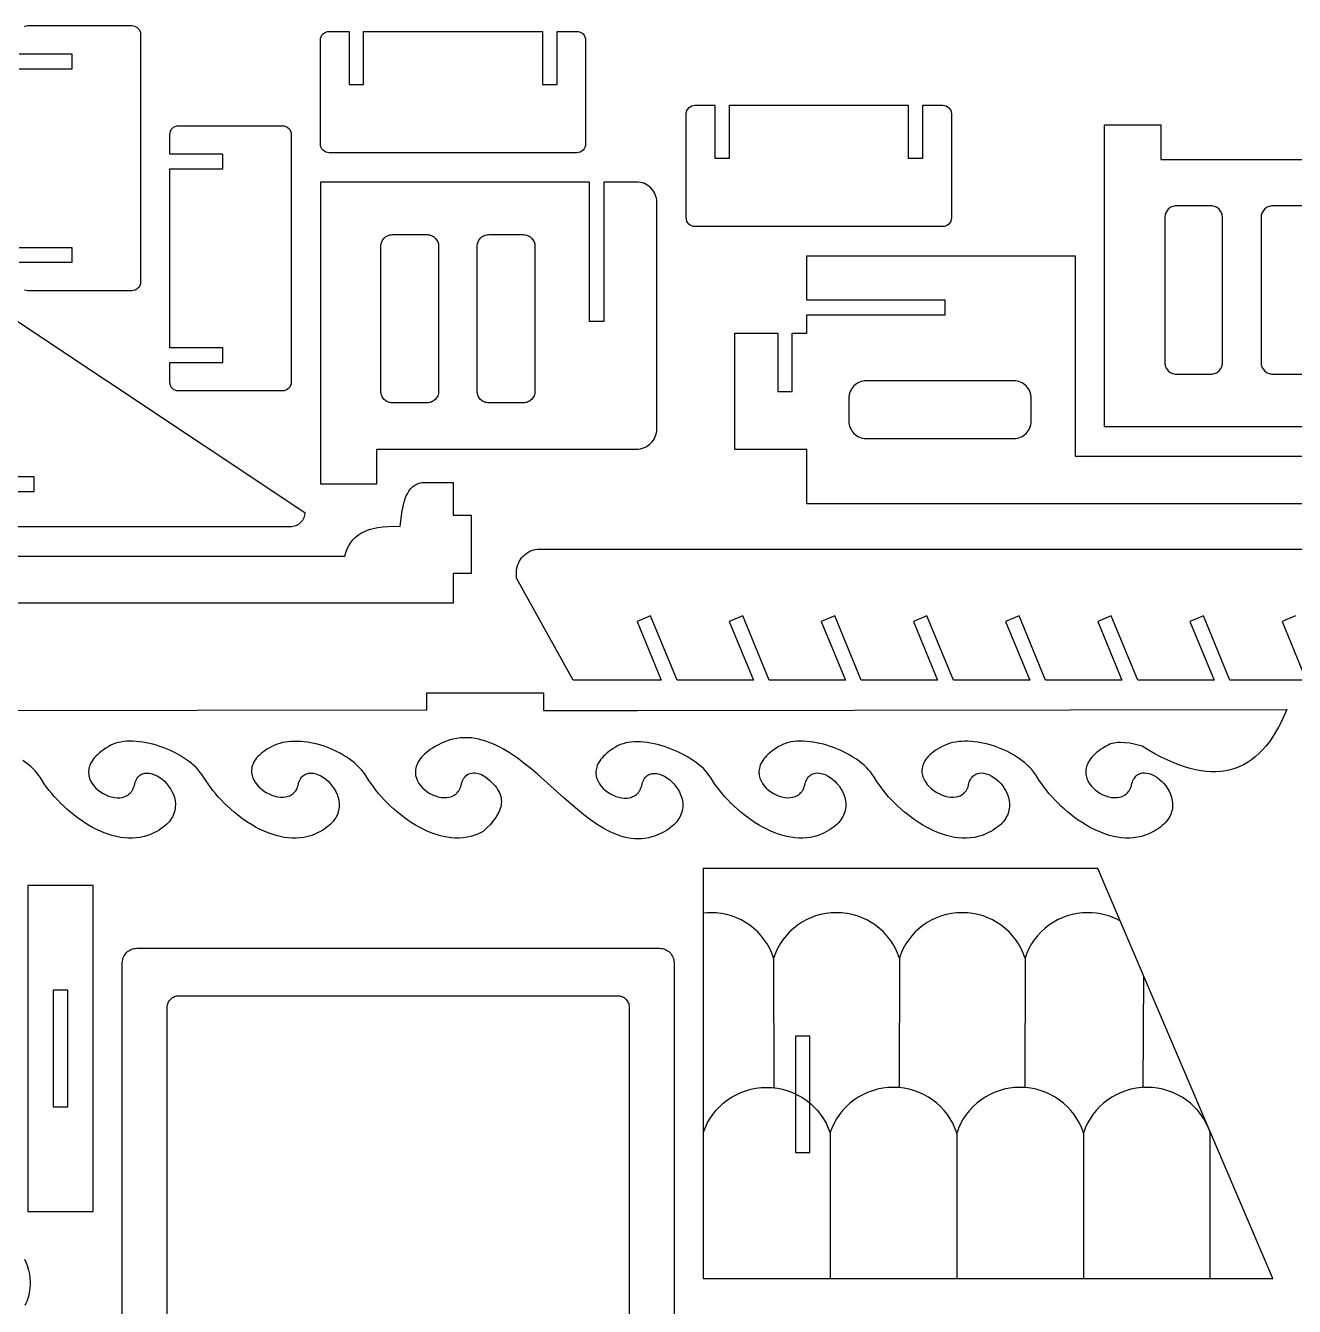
# Model space of a CAD drawing. Extents: x -399 to 499, y -399 to 499.
# Drawn here: x 201.9 to 376.2, y 323 to 498.9 of the extents above; entities that cross this region are included whole.
import ezdxf

# ---------------------------------------------------------------- set-up
doc = ezdxf.new("R2010")
doc.units = 0
doc.layers.add('DEFAULT_LAYER', color=1, linetype='CONTINUOUS')

msp = doc.modelspace()

# ---------------------------------------------------------------- linework, layer by layer
at = {"layer": 'DEFAULT_LAYER'}
for points in [[(201.79, 498.82), (202.01, 498.89), (202.25, 498.92), (216.52, 498.92), (216.76, 498.89), (216.99, 498.82), (217.19, 498.71), (217.37, 498.57), (217.51, 498.39), (217.63, 498.18), (217.7, 497.96), (217.72, 497.72), (217.72, 497.72), (217.72, 463.69), (217.7, 463.45), (217.63, 463.23), (217.51, 463.02), (217.37, 462.85), (217.19, 462.7), (216.99, 462.59), (216.76, 462.52), (216.52, 462.49), (202.25, 462.49), (202.01, 462.52), (201.79, 462.59)], [(201.05, 493), (208.34, 493), (208.34, 495), (201.05, 495)], [(393.53, 443.82), (350.12, 443.82), (350.12, 471.69), (350.12, 480.51), (350.12, 485.27), (357.88, 485.27), (357.88, 480.51), (388.07, 480.51)], [(377.98, 474.16), (373.24, 474.16), (373.08, 474.15), (372.92, 474.13), (372.76, 474.09), (372.62, 474.03), (372.48, 473.97), (372.35, 473.89), (372.11, 473.69), (371.91, 473.45), (371.83, 473.32), (371.76, 473.18), (371.71, 473.03), (371.67, 472.88), (371.65, 472.72), (371.64, 472.56), (371.64, 452.65), (371.65, 452.49), (371.67, 452.33), (371.71, 452.18), (371.76, 452.03), (371.83, 451.89), (371.91, 451.76), (372.11, 451.52), (372.35, 451.33), (372.48, 451.25), (372.62, 451.18), (372.76, 451.13), (372.92, 451.09), (373.08, 451.06), (373.24, 451.05), (373.24, 451.05), (377.98, 451.05)], [(185.75, 468.32), (240.3, 432.07), (240.29, 431.87), (240.26, 431.67), (240.21, 431.48), (240.14, 431.3), (240.05, 431.12), (239.95, 430.96), (239.84, 430.8), (239.71, 430.66), (239.57, 430.53), (239.41, 430.42), (239.25, 430.32), (239.07, 430.23), (238.89, 430.16), (238.7, 430.11), (238.5, 430.08), (238.3, 430.07), (183.85, 430.07)], [(201.05, 466.42), (208.34, 466.42), (208.34, 468.42), (201.05, 468.42)], [(431.67, 433.26), (346.11, 433.26), (335.35, 433.26), (309.25, 433.26), (309.25, 440.69), (309.25, 440.69), (299.34, 440.69), (299.34, 456.69), (305.24, 456.69), (305.24, 448.69), (307.24, 448.69), (307.24, 456.69), (309.25, 456.69), (309.25, 459.2), (328.24, 459.2), (328.24, 461.2), (309.25, 461.2), (309.25, 467.3), (346.11, 467.3), (346.11, 439.79), (431.87, 439.79)], [(183.85, 434.95), (203.13, 434.95), (203.13, 436.95), (183.85, 436.95)], [(160.26, 426.05), (245.79, 426.05), (245.92, 426.56), (246.1, 427.04), (246.32, 427.49), (246.59, 427.91), (246.89, 428.3), (247.24, 428.65), (247.64, 428.96), (248.08, 429.24), (248.57, 429.49), (249.11, 429.7), (249.69, 429.87), (250.33, 430), (251.01, 430.1), (251.75, 430.15), (252.53, 430.17), (253.37, 430.15), (253.51, 431.27), (253.68, 432.34), (253.78, 432.85), (253.89, 433.34), (254.03, 433.8), (254.18, 434.23), (254.37, 434.62), (254.57, 434.98), (254.81, 435.3), (255.09, 435.58), (255.24, 435.7), (255.4, 435.81), (255.57, 435.91), (255.75, 435.99), (255.94, 436.06), (256.15, 436.12), (256.36, 436.16), (256.59, 436.19), (260.65, 436.19), (260.65, 431.68), (263.12, 431.68), (263.12, 431.68), (263.12, 423.68), (260.65, 423.68), (260.65, 419.61), (258.62, 419.61), (256.59, 419.61), (160.26, 419.61)], [(376.36, 417.86), (374.51, 417.1), (377.84, 409.03), (367.34, 409.03), (363.71, 417.86), (361.86, 417.1), (365.18, 409.03), (354.69, 409.03), (351.05, 417.86), (349.2, 417.1), (352.52, 409.03), (342.03, 409.03), (338.39, 417.86), (336.54, 417.1), (339.87, 409.03), (329.38, 409.03), (325.74, 417.86), (323.89, 417.1), (327.21, 409.03), (316.72, 409.03), (313.08, 417.86), (311.23, 417.1), (314.56, 409.03), (304.06, 409.03), (300.43, 417.86), (298.58, 417.1), (301.9, 409.03), (291.41, 409.03), (287.77, 417.86), (285.92, 417.1), (289.25, 409.03), (277.13, 409.03), (269.37, 423.04), (269.37, 423.82), (269.38, 424.14), (269.43, 424.46), (269.51, 424.77), (269.62, 425.06), (269.75, 425.34), (269.91, 425.6), (270.1, 425.85), (270.31, 426.08), (270.53, 426.28), (270.78, 426.47), (271.04, 426.63), (271.32, 426.77), (271.62, 426.87), (271.92, 426.95), (272.24, 427), (272.57, 427.02), (422.65, 427.02)], [(193.86, 404.85), (257.06, 404.95), (257.06, 407.28), (273.06, 407.28), (273.06, 404.84), (285.95, 404.84), (285.95, 404.85), (375.16, 405), (374.8, 404.15), (374.43, 403.34), (374.04, 402.58), (373.63, 401.86), (373.21, 401.19), (372.77, 400.56), (372.31, 399.98), (371.83, 399.44), (371.34, 398.94), (370.83, 398.49), (370.3, 398.08), (369.76, 397.72), (369.2, 397.41), (368.62, 397.14), (368.02, 396.91), (367.41, 396.73), (366.78, 396.59), (366.14, 396.5), (365.47, 396.45), (364.79, 396.45), (364.1, 396.49), (363.38, 396.58), (362.65, 396.72), (361.9, 396.89), (361.13, 397.12), (360.35, 397.39), (359.55, 397.7), (358.73, 398.06), (357.89, 398.46), (357.04, 398.91), (356.17, 399.41), (355.28, 399.95), (354.77, 400.09), (354.2, 400.23), (353.59, 400.35), (352.96, 400.43), (352.33, 400.46), (352.02, 400.45), (351.72, 400.43), (351.43, 400.38), (351.15, 400.32), (350.88, 400.23), (350.63, 400.11), (350.26, 399.91), (349.92, 399.7), (349.6, 399.49), (349.31, 399.28), (349.05, 399.07), (348.81, 398.86), (348.59, 398.65), (348.4, 398.43), (348.22, 398.22), (348.07, 398.01), (347.94, 397.8), (347.83, 397.58), (347.74, 397.37), (347.67, 397.16), (347.61, 396.95), (347.58, 396.75), (347.56, 396.54), (347.56, 396.34), (347.57, 396.14), (347.6, 395.95), (347.69, 395.57), (347.84, 395.2), (348.04, 394.86), (348.28, 394.53), (348.55, 394.22), (348.86, 393.95), (349.2, 393.69), (349.55, 393.47), (349.92, 393.28), (350.31, 393.13), (350.7, 393.01), (351.08, 392.93), (351.47, 392.9), (351.85, 392.9), (352.21, 392.96), (352.55, 393.06), (352.87, 393.21), (353.01, 393.31), (353.15, 393.42), (353.28, 393.54), (353.4, 393.68), (353.51, 393.84), (353.61, 394), (353.7, 394.19), (353.78, 394.38), (353.84, 394.6), (353.89, 394.83), (353.96, 395.04), (354.04, 395.24), (354.13, 395.42), (354.23, 395.58), (354.33, 395.72), (354.45, 395.85), (354.57, 395.96), (354.7, 396.05), (354.84, 396.13), (354.98, 396.19), (355.13, 396.24), (355.29, 396.28), (355.61, 396.3), (355.94, 396.27), (356.28, 396.19), (356.63, 396.07), (356.98, 395.9), (357.32, 395.69), (357.65, 395.44), (357.97, 395.16), (358.27, 394.85), (358.55, 394.51), (358.8, 394.14), (359.02, 393.76), (359.2, 393.35), (359.34, 392.94), (359.44, 392.51), (359.48, 392.07), (359.48, 391.63), (359.45, 391.4), (359.41, 391.18), (359.35, 390.96), (359.28, 390.74), (359.19, 390.52), (359.08, 390.3), (358.96, 390.08), (358.82, 389.87), (358.65, 389.66), (358.47, 389.45), (358.27, 389.24), (358.04, 389.04), (357.8, 388.84), (357.53, 388.65), (357.24, 388.47), (356.93, 388.29), (356.59, 388.11), (356.23, 387.94), (355.71, 387.73), (355.19, 387.57), (354.65, 387.45), (354.12, 387.38), (353.57, 387.34), (353.02, 387.34), (352.47, 387.38), (351.92, 387.46), (351.37, 387.56), (350.82, 387.71), (350.26, 387.88), (349.72, 388.08), (349.17, 388.31), (348.63, 388.56), (348.09, 388.84), (347.57, 389.14), (347.04, 389.46), (346.53, 389.8), (346.03, 390.16), (345.54, 390.53), (345.06, 390.92), (344.6, 391.33), (344.14, 391.74), (343.71, 392.16), (343.29, 392.59), (342.88, 393.03), (342.5, 393.47), (342.14, 393.92), (341.79, 394.37), (341.47, 394.81), (341.17, 395.26), (340.89, 395.7), (340.66, 396.06), (340.41, 396.4), (340.13, 396.74), (339.83, 397.06), (339.51, 397.37), (339.17, 397.67), (338.81, 397.96), (338.44, 398.24), (338.05, 398.5), (337.65, 398.75), (337.23, 398.98), (336.81, 399.21), (336.37, 399.41), (335.93, 399.6), (335.48, 399.78), (335.02, 399.94), (334.56, 400.09), (334.1, 400.22), (333.64, 400.33), (333.18, 400.43), (332.72, 400.5), (332.27, 400.56), (331.82, 400.6), (331.37, 400.63), (330.94, 400.63), (330.51, 400.62), (330.1, 400.58), (329.69, 400.52), (329.3, 400.45), (328.93, 400.35), (328.57, 400.23), (328.23, 400.09), (327.85, 399.91), (327.5, 399.72), (327.17, 399.53), (326.88, 399.34), (326.6, 399.15), (326.35, 398.95), (326.13, 398.75), (325.93, 398.55), (325.75, 398.35), (325.59, 398.15), (325.46, 397.94), (325.34, 397.74), (325.25, 397.54), (325.17, 397.34), (325.12, 397.13), (325.08, 396.93), (325.06, 396.73), (325.05, 396.53), (325.06, 396.34), (325.09, 396.14), (325.19, 395.76), (325.34, 395.39), (325.54, 395.04), (325.78, 394.71), (326.06, 394.4), (326.37, 394.11), (326.71, 393.84), (327.08, 393.61), (327.45, 393.41), (327.84, 393.24), (328.24, 393.1), (328.64, 393.01), (329.03, 392.96), (329.41, 392.95), (329.78, 392.99), (330.13, 393.08), (330.29, 393.15), (330.45, 393.22), (330.6, 393.31), (330.74, 393.42), (330.87, 393.54), (331, 393.67), (331.11, 393.82), (331.21, 393.99), (331.3, 394.17), (331.38, 394.36), (331.44, 394.58), (331.49, 394.81), (331.56, 395.02), (331.64, 395.22), (331.73, 395.4), (331.83, 395.56), (331.93, 395.7), (332.05, 395.83), (332.17, 395.94), (332.3, 396.03), (332.44, 396.11), (332.58, 396.17), (332.73, 396.22), (332.89, 396.25), (333.21, 396.28), (333.54, 396.25), (333.88, 396.17), (334.23, 396.05), (334.58, 395.88), (334.92, 395.67), (335.25, 395.42), (335.57, 395.14), (335.87, 394.83), (336.15, 394.49), (336.4, 394.12), (336.62, 393.74), (336.8, 393.33), (336.94, 392.91), (337.04, 392.49), (337.08, 392.05), (337.08, 391.6), (337.05, 391.38), (337.01, 391.16), (336.95, 390.94), (336.88, 390.72), (336.79, 390.5), (336.68, 390.28), (336.56, 390.06), (336.42, 389.85), (336.25, 389.63), (336.07, 389.43), (335.87, 389.22), (335.64, 389.02), (335.4, 388.82), (335.13, 388.63), (334.84, 388.44), (334.53, 388.26), (334.19, 388.09), (333.83, 387.92), (333.31, 387.71), (332.79, 387.55), (332.25, 387.43), (331.72, 387.35), (331.17, 387.32), (330.63, 387.32), (330.07, 387.36), (329.52, 387.43), (328.97, 387.54), (328.42, 387.68), (327.86, 387.86), (327.32, 388.06), (326.77, 388.28), (326.23, 388.54), (325.69, 388.82), (325.17, 389.12), (324.65, 389.44), (324.13, 389.78), (323.63, 390.14), (323.14, 390.51), (322.66, 390.9), (322.2, 391.31), (321.74, 391.72), (321.31, 392.14), (320.89, 392.57), (320.48, 393.01), (320.1, 393.45), (319.74, 393.9), (319.39, 394.35), (319.07, 394.79), (318.77, 395.24), (318.49, 395.68), (318.27, 396.03), (318.01, 396.37), (317.73, 396.7), (317.42, 397.02), (317.1, 397.34), (316.75, 397.64), (316.38, 397.93), (315.99, 398.2), (315.58, 398.47), (315.17, 398.72), (314.74, 398.96), (314.29, 399.18), (313.84, 399.39), (313.38, 399.59), (312.92, 399.77), (312.45, 399.93), (311.98, 400.08), (311.51, 400.22), (311.03, 400.33), (310.56, 400.43), (310.1, 400.51), (309.64, 400.57), (309.19, 400.62), (308.75, 400.64), (308.31, 400.65), (307.89, 400.63), (307.49, 400.6), (307.1, 400.54), (306.73, 400.46), (306.38, 400.36), (306.05, 400.24), (305.74, 400.09), (305.37, 399.89), (305.03, 399.68), (304.72, 399.47), (304.43, 399.26), (304.16, 399.05), (303.92, 398.84), (303.7, 398.63), (303.51, 398.42), (303.33, 398.2), (303.18, 397.99), (303.05, 397.78), (302.94, 397.56), (302.85, 397.35), (302.78, 397.14), (302.73, 396.94), (302.69, 396.73), (302.67, 396.53), (302.67, 396.32), (302.68, 396.13), (302.71, 395.93), (302.8, 395.55), (302.95, 395.18), (303.15, 394.84), (303.39, 394.51), (303.67, 394.21), (303.97, 393.93), (304.31, 393.68), (304.66, 393.45), (305.03, 393.27), (305.42, 393.11), (305.81, 392.99), (306.2, 392.92), (306.58, 392.88), (306.96, 392.89), (307.32, 392.94), (307.66, 393.04), (307.98, 393.2), (308.12, 393.29), (308.26, 393.4), (308.39, 393.53), (308.51, 393.66), (308.62, 393.82), (308.72, 393.98), (308.81, 394.17), (308.89, 394.37), (308.95, 394.58), (309, 394.81), (309.07, 395.02), (309.15, 395.22), (309.24, 395.4), (309.34, 395.56), (309.44, 395.7), (309.56, 395.83), (309.68, 395.94), (309.81, 396.04), (309.95, 396.11), (310.09, 396.18), (310.24, 396.22), (310.4, 396.26), (310.72, 396.28), (311.05, 396.25), (311.39, 396.17), (311.74, 396.05), (312.09, 395.88), (312.43, 395.67), (312.76, 395.42), (313.08, 395.14), (313.38, 394.83), (313.66, 394.49), (313.91, 394.12), (314.13, 393.74), (314.31, 393.34), (314.45, 392.92), (314.55, 392.49), (314.59, 392.05), (314.59, 391.61), (314.56, 391.38), (314.52, 391.16), (314.46, 390.94), (314.39, 390.72), (314.3, 390.5), (314.19, 390.28), (314.07, 390.06), (313.93, 389.85), (313.76, 389.64), (313.58, 389.43), (313.38, 389.22), (313.15, 389.02), (312.91, 388.83), (312.64, 388.63), (312.35, 388.45), (312.04, 388.27), (311.7, 388.09), (311.34, 387.92), (310.82, 387.71), (310.3, 387.55), (309.76, 387.43), (309.23, 387.36), (308.68, 387.32), (308.13, 387.32), (307.58, 387.36), (307.03, 387.44), (306.48, 387.55), (305.93, 387.69), (305.37, 387.86), (304.83, 388.06), (304.28, 388.29), (303.74, 388.54), (303.2, 388.82), (302.68, 389.12), (302.15, 389.44), (301.64, 389.78), (301.14, 390.14), (300.65, 390.52), (300.17, 390.91), (299.71, 391.31), (299.25, 391.72), (298.82, 392.14), (298.4, 392.58), (297.99, 393.01), (297.61, 393.46), (297.25, 393.9), (296.9, 394.35), (296.58, 394.8), (296.28, 395.24), (296, 395.68), (295.8, 395.99), (295.57, 396.29), (295.31, 396.59), (295.03, 396.88), (294.72, 397.17), (294.38, 397.45), (294.03, 397.72), (293.65, 397.99), (293.26, 398.24), (292.85, 398.49), (292.43, 398.73), (291.99, 398.95), (291.54, 399.17), (291.08, 399.37), (290.15, 399.73), (289.68, 399.89), (289.2, 400.04), (288.73, 400.17), (288.25, 400.28), (287.78, 400.37), (287.32, 400.45), (286.86, 400.51), (286.41, 400.54), (285.97, 400.56), (285.55, 400.55), (285.13, 400.53), (284.74, 400.48), (284.36, 400.4), (284, 400.3), (283.66, 400.18), (283.34, 400.03), (282.97, 399.83), (282.63, 399.62), (282.32, 399.42), (282.03, 399.21), (281.76, 399), (281.52, 398.78), (281.3, 398.57), (281.11, 398.36), (280.94, 398.15), (280.79, 397.93), (280.66, 397.72), (280.54, 397.51), (280.45, 397.3), (280.38, 397.09), (280.33, 396.88), (280.29, 396.67), (280.27, 396.47), (280.27, 396.27), (280.28, 396.07), (280.31, 395.87), (280.41, 395.49), (280.56, 395.13), (280.75, 394.78), (280.99, 394.45), (281.27, 394.15), (281.58, 393.87), (281.91, 393.62), (282.26, 393.4), (282.64, 393.21), (283.02, 393.05), (283.41, 392.94), (283.8, 392.86), (284.18, 392.82), (284.56, 392.83), (284.92, 392.88), (285.26, 392.98), (285.58, 393.14), (285.72, 393.23), (285.86, 393.34), (285.99, 393.47), (286.12, 393.61), (286.23, 393.76), (286.33, 393.93), (286.41, 394.11), (286.49, 394.31), (286.56, 394.52), (286.61, 394.75), (286.67, 394.97), (286.75, 395.16), (286.84, 395.34), (286.94, 395.5), (287.05, 395.65), (287.16, 395.77), (287.28, 395.88), (287.42, 395.98), (287.55, 396.06), (287.7, 396.12), (287.84, 396.17), (288, 396.2), (288.32, 396.22), (288.65, 396.2), (288.99, 396.12), (289.34, 395.99), (289.69, 395.82), (290.03, 395.61), (290.36, 395.36), (290.68, 395.08), (290.98, 394.77), (291.26, 394.43), (291.51, 394.07), (291.73, 393.68), (291.91, 393.28), (292.05, 392.86), (292.15, 392.43), (292.2, 391.99), (292.19, 391.55), (292.16, 391.33), (292.12, 391.1), (292.07, 390.88), (291.99, 390.66), (291.9, 390.44), (291.8, 390.22), (291.67, 390.01), (291.53, 389.79), (291.37, 389.58), (291.18, 389.37), (290.98, 389.17), (290.76, 388.96), (290.51, 388.77), (290.24, 388.58), (289.95, 388.39), (289.64, 388.21), (289.3, 388.03), (288.94, 387.86), (288.45, 387.66), (287.97, 387.5), (287.48, 387.38), (287, 387.29), (286.53, 387.24), (286.05, 387.23), (285.57, 387.24), (285.1, 387.29), (284.63, 387.37), (284.16, 387.47), (283.69, 387.61), (283.23, 387.76), (282.76, 387.95), (282.3, 388.16), (281.84, 388.39), (281.38, 388.64), (280.92, 388.91), (280.46, 389.2), (279.54, 389.83), (278.63, 390.52), (277.72, 391.26), (276.81, 392.03), (275.9, 392.83), (274.07, 394.48), (273.15, 395.3), (272.23, 396.11), (271.31, 396.89), (270.38, 397.64), (269.45, 398.34), (268.5, 398.98), (268.03, 399.28), (267.56, 399.56), (267.08, 399.83), (266.6, 400.07), (266.12, 400.29), (265.63, 400.48), (265.15, 400.66), (264.66, 400.8), (264.16, 400.92), (263.67, 401.02), (263.17, 401.08), (262.67, 401.11), (262.17, 401.11), (261.66, 401.08), (261.15, 401.01), (260.64, 400.9), (260.12, 400.76), (259.6, 400.58), (259.07, 400.36), (258.54, 400.1), (258.18, 399.9), (257.84, 399.69), (257.52, 399.48), (257.23, 399.28), (256.97, 399.06), (256.73, 398.85), (256.51, 398.64), (256.31, 398.43), (256.14, 398.21), (255.99, 398), (255.86, 397.79), (255.75, 397.58), (255.66, 397.37), (255.59, 397.16), (255.53, 396.95), (255.5, 396.74), (255.48, 396.54), (255.47, 396.34), (255.49, 396.14), (255.51, 395.94), (255.61, 395.56), (255.76, 395.19), (255.96, 394.85), (256.2, 394.52), (256.47, 394.22), (256.78, 393.94), (257.11, 393.69), (257.47, 393.47), (257.84, 393.28), (258.22, 393.12), (258.61, 393.01), (259, 392.93), (259.39, 392.89), (259.76, 392.9), (260.12, 392.95), (260.47, 393.05), (260.78, 393.21), (260.93, 393.3), (261.07, 393.41), (261.2, 393.54), (261.32, 393.68), (261.43, 393.83), (261.53, 394), (261.62, 394.18), (261.7, 394.38), (261.76, 394.59), (261.81, 394.82), (261.91, 395.1), (262.02, 395.36), (262.15, 395.58), (262.29, 395.76), (262.45, 395.92), (262.63, 396.05), (262.81, 396.15), (263.01, 396.22), (263.21, 396.27), (263.43, 396.29), (263.65, 396.29), (263.87, 396.26), (264.1, 396.21), (264.33, 396.14), (264.57, 396.05), (264.8, 395.94), (265.13, 395.7), (265.44, 395.46), (265.72, 395.22), (265.98, 394.98), (266.21, 394.74), (266.42, 394.5), (266.61, 394.26), (266.77, 394.02), (266.91, 393.78), (267.02, 393.54), (267.12, 393.3), (267.19, 393.06), (267.24, 392.82), (267.27, 392.58), (267.28, 392.34), (267.27, 392.1), (267.24, 391.86), (267.19, 391.62), (267.12, 391.38), (267.04, 391.14), (266.94, 390.9), (266.82, 390.66), (266.53, 390.18), (266.18, 389.7), (265.78, 389.21), (265.31, 388.73), (264.8, 388.25), (264.15, 387.93), (263.63, 387.73), (263.1, 387.56), (262.57, 387.45), (262.03, 387.37), (261.49, 387.33), (260.94, 387.33), (260.39, 387.37), (259.84, 387.45), (259.29, 387.56), (258.73, 387.7), (258.18, 387.87), (257.63, 388.07), (257.09, 388.3), (256.55, 388.55), (256.01, 388.83), (255.48, 389.13), (254.96, 389.45), (254.45, 389.79), (253.95, 390.15), (253.46, 390.53), (252.98, 390.92), (252.51, 391.32), (252.06, 391.73), (251.62, 392.16), (251.2, 392.59), (250.8, 393.02), (250.42, 393.47), (250.05, 393.91), (249.71, 394.36), (249.39, 394.81), (249.09, 395.25), (248.81, 395.69), (248.58, 396.05), (248.33, 396.39), (248.05, 396.73), (247.75, 397.05), (247.43, 397.36), (247.09, 397.66), (246.73, 397.95), (246.36, 398.23), (245.97, 398.49), (245.57, 398.74), (245.15, 398.98), (244.72, 399.2), (244.29, 399.41), (243.85, 399.6), (243.4, 399.77), (242.94, 399.94), (242.48, 400.08), (242.02, 400.21), (241.56, 400.32), (241.1, 400.42), (240.64, 400.5), (240.19, 400.56), (239.74, 400.6), (239.29, 400.62), (238.86, 400.62), (238.43, 400.61), (238.01, 400.57), (237.61, 400.52), (237.22, 400.44), (236.85, 400.34), (236.49, 400.22), (236.15, 400.08), (235.77, 399.9), (235.42, 399.71), (235.09, 399.53), (234.79, 399.33), (234.52, 399.14), (234.27, 398.94), (234.05, 398.74), (233.85, 398.54), (233.67, 398.34), (233.51, 398.14), (233.38, 397.94), (233.26, 397.73), (233.17, 397.53), (233.09, 397.33), (233.03, 397.13), (233, 396.92), (232.97, 396.72), (232.97, 396.53), (232.98, 396.33), (233.01, 396.13), (233.11, 395.75), (233.26, 395.39), (233.46, 395.03), (233.7, 394.7), (233.98, 394.39), (234.29, 394.1), (234.63, 393.84), (234.99, 393.6), (235.37, 393.4), (235.76, 393.23), (236.16, 393.1), (236.55, 393), (236.95, 392.95), (237.33, 392.94), (237.7, 392.98), (238.05, 393.07), (238.21, 393.14), (238.37, 393.22), (238.52, 393.31), (238.66, 393.41), (238.79, 393.53), (238.92, 393.67), (239.03, 393.82), (239.13, 393.98), (239.22, 394.16), (239.3, 394.36), (239.36, 394.57), (239.41, 394.8), (239.48, 395.02), (239.56, 395.21), (239.65, 395.39), (239.75, 395.55), (239.85, 395.7), (239.97, 395.82), (240.09, 395.93), (240.22, 396.03), (240.36, 396.1), (240.5, 396.17), (240.65, 396.21), (240.8, 396.25), (241.12, 396.27), (241.46, 396.24), (241.8, 396.16), (242.15, 396.04), (242.49, 395.87), (242.83, 395.66), (243.17, 395.41), (243.49, 395.13), (243.79, 394.82), (244.06, 394.48), (244.31, 394.11), (244.53, 393.73), (244.72, 393.33), (244.86, 392.91), (244.95, 392.48), (245, 392.04), (244.99, 391.6), (244.97, 391.37), (244.93, 391.15), (244.87, 390.93), (244.8, 390.71), (244.71, 390.49), (244.6, 390.27), (244.48, 390.05), (244.33, 389.84), (244.17, 389.63), (243.99, 389.42), (243.78, 389.21), (243.56, 389.01), (243.32, 388.82), (243.05, 388.62), (242.76, 388.44), (242.44, 388.26), (242.11, 388.08), (241.75, 387.91), (241.23, 387.7), (240.7, 387.54), (240.17, 387.42), (239.63, 387.35), (239.09, 387.31), (238.54, 387.31), (237.99, 387.35), (237.44, 387.43), (236.89, 387.54), (236.33, 387.68), (235.78, 387.85), (235.23, 388.05), (234.69, 388.28), (234.15, 388.53), (233.61, 388.81), (233.08, 389.11), (232.56, 389.43), (232.05, 389.77), (231.55, 390.13), (231.06, 390.51), (230.58, 390.9), (230.11, 391.3), (229.66, 391.71), (229.23, 392.13), (228.81, 392.57), (228.4, 393), (228.02, 393.45), (227.65, 393.89), (227.31, 394.34), (226.99, 394.79), (226.69, 395.23), (226.41, 395.67), (226.18, 396.02), (225.93, 396.36), (225.65, 396.7), (225.34, 397.02), (225.01, 397.33), (224.66, 397.63), (224.29, 397.92), (223.91, 398.19), (223.5, 398.46), (223.08, 398.71), (222.65, 398.95), (222.21, 399.17), (221.76, 399.39), (221.3, 399.58), (220.84, 399.76), (220.37, 399.93), (219.9, 400.08), (219.42, 400.21), (218.95, 400.33), (218.48, 400.42), (218.02, 400.51), (217.56, 400.57), (217.11, 400.61), (216.66, 400.64), (216.23, 400.64), (215.81, 400.63), (215.41, 400.59), (215.02, 400.53), (214.65, 400.45), (214.29, 400.35), (213.96, 400.23), (213.66, 400.08), (213.29, 399.88), (212.95, 399.67), (212.63, 399.47), (212.34, 399.26), (212.08, 399.05), (211.84, 398.83), (211.62, 398.62), (211.42, 398.41), (211.25, 398.2), (211.1, 397.98), (210.97, 397.77), (210.86, 397.56), (210.77, 397.35), (210.7, 397.14), (210.64, 396.93), (210.61, 396.72), (210.59, 396.52), (210.58, 396.32), (210.6, 396.12), (210.62, 395.92), (210.72, 395.54), (210.87, 395.18), (211.07, 394.83), (211.31, 394.5), (211.58, 394.2), (211.89, 393.92), (212.23, 393.67), (212.58, 393.45), (212.95, 393.26), (213.33, 393.1), (213.72, 392.99), (214.11, 392.91), (214.5, 392.87), (214.87, 392.88), (215.24, 392.93), (215.58, 393.03), (215.89, 393.19), (216.04, 393.28), (216.18, 393.39), (216.31, 393.52), (216.43, 393.66), (216.54, 393.81), (216.64, 393.98), (216.73, 394.16), (216.81, 394.36), (216.87, 394.57), (216.92, 394.8), (216.99, 395.02), (217.07, 395.21), (217.16, 395.39), (217.26, 395.55), (217.36, 395.7), (217.48, 395.82), (217.6, 395.93), (217.73, 396.03), (217.87, 396.11), (218.01, 396.17), (218.16, 396.22), (218.31, 396.25), (218.63, 396.27), (218.97, 396.25), (219.31, 396.17), (219.66, 396.04), (220, 395.87), (220.35, 395.66), (220.68, 395.41), (221, 395.13), (221.3, 394.82), (221.57, 394.48), (221.83, 394.12), (222.04, 393.73), (222.23, 393.33), (222.37, 392.91), (222.47, 392.48), (222.51, 392.04), (222.5, 391.6), (222.48, 391.38), (222.44, 391.15), (222.38, 390.93), (222.31, 390.71), (222.22, 390.49), (222.11, 390.27), (221.99, 390.06), (221.84, 389.84), (221.68, 389.63), (221.5, 389.42), (221.29, 389.22), (221.07, 389.02), (220.82, 388.82), (220.56, 388.63), (220.27, 388.44), (219.95, 388.26), (219.62, 388.08), (219.26, 387.91), (218.74, 387.71), (218.21, 387.54), (217.68, 387.43), (217.14, 387.35), (216.6, 387.31), (216.05, 387.32), (215.5, 387.35), (214.95, 387.43), (214.4, 387.54), (213.84, 387.68), (213.29, 387.85), (212.74, 388.05), (212.2, 388.28), (211.66, 388.53), (211.12, 388.81), (210.59, 389.11), (210.07, 389.43), (209.56, 389.78), (209.06, 390.13), (208.57, 390.51), (208.09, 390.9), (207.62, 391.3), (207.17, 391.71), (206.73, 392.14), (206.31, 392.57), (205.91, 393.01), (205.53, 393.45), (205.16, 393.89), (204.82, 394.34), (204.5, 394.79), (204.2, 395.23), (203.92, 395.68), (203.72, 395.98), (203.49, 396.28), (203.23, 396.58), (202.95, 396.87), (202.63, 397.16), (202.3, 397.44), (201.94, 397.72), (201.57, 397.98)], [(339.21, 370.83), (339.1, 371.17), (338.97, 371.51), (338.67, 372.16), (338.32, 372.79), (337.93, 373.38), (337.49, 373.93), (337.02, 374.45), (336.5, 374.92), (335.95, 375.36), (335.36, 375.75), (334.75, 376.09), (334.11, 376.39), (333.44, 376.64), (332.75, 376.84), (332.04, 376.98), (331.32, 377.07), (330.58, 377.09), (329.84, 377.07), (329.12, 376.98), (328.41, 376.84), (327.72, 376.64), (327.05, 376.39), (326.41, 376.09), (325.79, 375.75), (325.21, 375.36), (324.66, 374.92), (324.14, 374.45), (323.66, 373.93), (323.23, 373.38), (322.83, 372.79), (322.49, 372.16), (322.19, 371.51), (322.06, 371.17), (321.95, 370.83), (321.83, 371.17), (321.7, 371.51), (321.41, 372.16), (321.06, 372.79), (320.67, 373.38), (320.23, 373.93), (319.75, 374.45), (319.24, 374.92), (318.68, 375.36), (318.1, 375.75), (317.48, 376.09), (316.84, 376.39), (316.17, 376.64), (315.49, 376.84), (314.78, 376.98), (314.05, 377.07), (313.31, 377.09), (312.58, 377.07), (311.85, 376.98), (311.14, 376.84), (310.45, 376.64), (309.79, 376.39), (309.15, 376.09), (308.53, 375.75), (307.95, 375.36), (307.39, 374.92), (306.88, 374.45), (306.4, 373.93), (305.96, 373.38), (305.57, 372.79), (305.22, 372.16), (304.93, 371.51), (304.8, 371.17), (304.68, 370.83), (304.57, 371.17), (304.44, 371.51), (304.14, 372.16), (303.8, 372.79), (303.4, 373.38), (302.97, 373.93), (302.49, 374.45), (301.97, 374.92), (301.42, 375.36), (300.83, 375.75), (300.22, 376.09), (299.58, 376.39), (298.91, 376.64), (298.22, 376.84), (297.51, 376.98), (296.79, 377.07), (296.05, 377.09), (295.56, 377.08), (295.07, 377.04)], [(352.22, 375.98), (351.72, 376.24), (351.2, 376.46), (350.67, 376.65), (350.13, 376.81), (349.57, 376.93), (349.01, 377.02), (348.43, 377.08), (347.84, 377.09), (347.1, 377.07), (346.38, 376.98), (345.67, 376.84), (344.98, 376.64), (344.32, 376.39), (343.67, 376.09), (343.06, 375.75), (342.47, 375.36), (341.92, 374.92), (341.41, 374.45), (340.93, 373.93), (340.49, 373.38), (340.1, 372.79), (339.75, 372.16), (339.46, 371.51), (339.33, 371.17), (339.21, 370.83), (339.2, 353.03)], [(215.22, 307.19), (215.22, 370.22), (215.24, 370.42), (215.27, 370.61), (215.31, 370.8), (215.38, 370.99), (215.47, 371.16), (215.56, 371.32), (215.68, 371.48), (215.81, 371.62), (215.95, 371.75), (216.1, 371.86), (216.27, 371.96), (216.44, 372.04), (216.62, 372.11), (216.81, 372.16), (217.01, 372.19), (217.21, 372.2), (289.02, 372.2), (289.22, 372.19), (289.42, 372.16), (289.61, 372.11), (289.79, 372.04), (289.96, 371.96), (290.12, 371.86), (290.28, 371.75), (290.42, 371.62), (290.55, 371.48), (290.66, 371.32), (290.76, 371.16), (290.84, 370.99), (290.91, 370.8), (290.96, 370.61), (290.99, 370.42), (291, 370.22), (291, 370.22), (291, 307.19)], [(304.68, 370.83), (304.7, 353.03)], [(321.95, 370.83), (321.91, 353.03)], [(355.45, 353.09), (355.51, 368.4)], [(221.39, 313.31), (221.39, 364.09), (221.4, 364.26), (221.42, 364.41), (221.46, 364.57), (221.51, 364.71), (221.58, 364.85), (221.66, 364.98), (221.86, 365.22), (222.09, 365.42), (222.23, 365.5), (222.37, 365.56), (222.51, 365.62), (222.67, 365.66), (222.82, 365.68), (222.99, 365.69), (283.24, 365.69), (283.4, 365.68), (283.56, 365.66), (283.71, 365.62), (283.86, 365.56), (284, 365.5), (284.13, 365.42), (284.37, 365.22), (284.56, 364.98), (284.64, 364.85), (284.71, 364.71), (284.77, 364.57), (284.8, 364.41), (284.83, 364.26), (284.84, 364.09), (284.84, 364.09), (284.84, 313.31)], [(295.02, 346.82), (295.14, 347.16), (295.27, 347.5), (295.57, 348.16), (295.92, 348.78), (296.31, 349.37), (296.75, 349.92), (297.23, 350.44), (297.75, 350.91), (298.31, 351.35), (298.9, 351.74), (299.52, 352.08), (300.17, 352.38), (300.84, 352.63), (301.54, 352.83), (302.25, 352.97), (302.98, 353.06), (303.72, 353.09), (304.47, 353.06), (305.2, 352.97), (305.91, 352.83), (306.61, 352.63), (307.28, 352.38), (307.93, 352.08), (308.55, 351.74), (309.14, 351.35), (309.7, 350.91), (310.22, 350.44), (310.7, 349.92), (311.14, 349.37), (311.53, 348.78), (311.88, 348.16), (312.18, 347.5), (312.31, 347.16), (312.43, 346.82)], [(329.84, 346.82), (329.72, 347.16), (329.59, 347.5), (329.29, 348.16), (328.94, 348.78), (328.55, 349.37), (328.11, 349.92), (327.63, 350.44), (327.11, 350.91), (326.55, 351.35), (325.96, 351.74), (325.34, 352.08), (324.69, 352.38), (324.02, 352.63), (323.32, 352.83), (322.61, 352.97), (321.88, 353.06), (321.13, 353.09), (320.39, 353.06), (319.66, 352.97), (318.94, 352.83), (318.25, 352.63), (317.58, 352.38), (316.93, 352.08), (316.31, 351.74), (315.72, 351.35), (315.16, 350.91), (314.64, 350.44), (314.16, 349.92), (313.72, 349.37), (313.32, 348.78), (312.98, 348.16), (312.68, 347.5), (312.55, 347.16), (312.43, 346.82), (312.43, 326.86)], [(364.66, 326.86), (364.66, 346.82), (364.54, 347.16), (364.41, 347.5), (364.11, 348.16), (363.76, 348.78), (363.37, 349.37), (362.93, 349.92), (362.44, 350.44), (361.92, 350.91), (361.37, 351.35), (360.78, 351.74), (360.16, 352.08), (359.51, 352.38), (358.84, 352.63), (358.14, 352.83), (357.43, 352.97), (356.7, 353.06), (355.95, 353.09), (355.21, 353.06), (354.48, 352.97), (353.76, 352.83), (353.07, 352.63), (352.4, 352.38), (351.75, 352.08), (351.13, 351.74), (350.54, 351.35), (349.98, 350.91), (349.46, 350.44), (348.98, 349.92), (348.54, 349.37), (348.14, 348.78), (347.79, 348.16), (347.49, 347.5), (347.36, 347.16), (347.25, 346.82), (347.13, 347.16), (347, 347.5), (346.7, 348.16), (346.35, 348.78), (345.96, 349.37), (345.52, 349.92), (345.04, 350.44), (344.51, 350.91), (343.96, 351.35), (343.37, 351.74), (342.75, 352.08), (342.1, 352.38), (341.43, 352.63), (340.73, 352.83), (340.02, 352.97), (339.29, 353.06), (338.54, 353.09), (337.8, 353.06), (337.07, 352.97), (336.35, 352.83), (335.66, 352.63), (334.99, 352.38), (334.34, 352.08), (333.72, 351.74), (333.13, 351.35), (332.57, 350.91), (332.05, 350.44), (331.57, 349.92), (331.13, 349.37), (330.73, 348.78), (330.38, 348.16), (330.09, 347.5), (329.96, 347.16), (329.84, 346.82), (329.84, 326.86)], [(347.25, 346.82), (347.25, 326.86)], [(201.78, 329.51), (202.01, 329.02), (202.2, 328.5), (202.35, 327.98), (202.46, 327.45), (202.52, 326.9), (202.55, 326.34), (202.54, 325.95), (202.52, 325.57), (202.48, 325.21), (202.43, 324.87), (202.36, 324.54), (202.28, 324.24), (202.19, 323.95), (202.09, 323.68), (201.97, 323.43), (201.85, 323.2)]]:
    msp.add_lwpolyline(points, dxfattribs=at)
for points in [[(277.66, 481.45), (243.64, 481.45), (243.4, 481.48), (243.17, 481.55), (242.97, 481.66), (242.79, 481.8), (242.64, 481.98), (242.53, 482.19), (242.46, 482.41), (242.44, 482.65), (242.44, 496.92), (242.46, 497.16), (242.53, 497.39), (242.64, 497.59), (242.79, 497.77), (242.97, 497.91), (243.17, 498.03), (243.4, 498.1), (243.64, 498.12), (246.36, 498.12), (246.36, 490.83), (248.36, 490.83), (248.36, 498.12), (272.94, 498.12), (272.94, 490.83), (274.94, 490.83), (274.94, 498.12), (277.66, 498.12), (277.9, 498.1), (278.13, 498.03), (278.33, 497.91), (278.51, 497.77), (278.66, 497.59), (278.77, 497.39), (278.84, 497.16), (278.86, 496.92), (278.86, 482.65), (278.84, 482.41), (278.77, 482.19), (278.66, 481.98), (278.51, 481.8), (278.33, 481.66), (278.13, 481.55), (277.9, 481.48), (277.66, 481.45)], [(327.91, 471.32), (293.88, 471.32), (293.64, 471.34), (293.42, 471.41), (293.21, 471.52), (293.03, 471.67), (292.89, 471.85), (292.78, 472.05), (292.71, 472.28), (292.68, 472.52), (292.68, 486.79), (292.71, 487.03), (292.78, 487.25), (292.89, 487.46), (293.03, 487.63), (293.21, 487.78), (293.42, 487.89), (293.64, 487.96), (293.88, 487.99), (296.6, 487.99), (296.6, 480.7), (298.6, 480.7), (298.6, 487.99), (323.18, 487.99), (323.18, 480.7), (325.18, 480.7), (325.18, 487.99), (327.91, 487.99), (328.15, 487.96), (328.37, 487.89), (328.58, 487.78), (328.75, 487.63), (328.9, 487.46), (329.01, 487.25), (329.08, 487.03), (329.11, 486.79), (329.11, 472.52), (329.08, 472.28), (329.01, 472.05), (328.9, 471.85), (328.75, 471.67), (328.58, 471.52), (328.37, 471.41), (328.15, 471.34), (327.91, 471.32)], [(238.41, 483.97), (238.41, 449.95), (238.39, 449.71), (238.32, 449.48), (238.21, 449.28), (238.06, 449.1), (237.88, 448.95), (237.68, 448.84), (237.45, 448.77), (237.21, 448.75), (222.94, 448.75), (222.7, 448.77), (222.48, 448.84), (222.27, 448.95), (222.1, 449.1), (221.95, 449.28), (221.84, 449.48), (221.77, 449.71), (221.74, 449.95), (221.74, 452.67), (229.03, 452.67), (229.03, 454.67), (221.74, 454.67), (221.74, 479.25), (229.03, 479.25), (229.03, 481.25), (221.74, 481.25), (221.74, 483.97), (221.77, 484.21), (221.84, 484.44), (221.95, 484.64), (222.1, 484.82), (222.27, 484.97), (222.48, 485.08), (222.7, 485.15), (222.94, 485.17), (237.21, 485.17), (237.45, 485.15), (237.68, 485.08), (237.88, 484.97), (238.06, 484.82), (238.21, 484.64), (238.32, 484.44), (238.39, 484.21), (238.41, 483.97)], [(288.65, 443.55), (288.65, 474.64), (288.64, 474.93), (288.59, 475.2), (288.52, 475.47), (288.43, 475.73), (288.31, 475.97), (288.17, 476.2), (288.01, 476.42), (287.83, 476.62), (287.63, 476.8), (287.41, 476.96), (287.18, 477.1), (286.94, 477.22), (286.68, 477.32), (286.41, 477.39), (286.14, 477.43), (285.85, 477.44), (281.37, 477.44), (281.37, 458.29), (279.37, 458.29), (279.37, 477.44), (242.44, 477.44), (242.44, 449.57), (242.44, 440.75), (242.44, 435.99), (250.2, 435.99), (250.2, 440.75), (285.85, 440.75), (286.14, 440.77), (286.41, 440.81), (286.68, 440.88), (286.94, 440.97), (287.18, 441.09), (287.41, 441.23), (287.63, 441.39), (287.83, 441.58), (288.01, 441.77), (288.17, 441.99), (288.31, 442.22), (288.43, 442.47), (288.52, 442.72), (288.59, 442.99), (288.64, 443.27), (288.65, 443.55)], [(360.01, 451.05), (364.75, 451.05), (364.91, 451.06), (365.07, 451.09), (365.22, 451.13), (365.37, 451.18), (365.51, 451.25), (365.64, 451.33), (365.88, 451.52), (366.07, 451.76), (366.15, 451.89), (366.22, 452.03), (366.27, 452.18), (366.31, 452.33), (366.34, 452.49), (366.35, 452.65), (366.35, 472.56), (366.34, 472.72), (366.31, 472.88), (366.27, 473.03), (366.22, 473.18), (366.15, 473.32), (366.07, 473.45), (365.88, 473.69), (365.64, 473.89), (365.51, 473.97), (365.37, 474.03), (365.22, 474.09), (365.07, 474.13), (364.91, 474.15), (364.75, 474.16), (360.01, 474.16), (359.85, 474.15), (359.69, 474.13), (359.53, 474.09), (359.39, 474.03), (359.25, 473.97), (359.12, 473.89), (358.88, 473.69), (358.68, 473.45), (358.6, 473.32), (358.54, 473.18), (358.48, 473.03), (358.44, 472.88), (358.42, 472.72), (358.41, 472.56), (358.41, 452.65), (358.42, 452.49), (358.44, 452.33), (358.48, 452.18), (358.54, 452.03), (358.6, 451.89), (358.68, 451.76), (358.88, 451.52), (359.12, 451.33), (359.25, 451.25), (359.39, 451.18), (359.53, 451.13), (359.69, 451.09), (359.85, 451.06), (360.01, 451.05)], [(252.33, 470.21), (257.07, 470.21), (257.23, 470.2), (257.39, 470.18), (257.54, 470.14), (257.69, 470.08), (257.83, 470.02), (257.96, 469.94), (258.2, 469.74), (258.39, 469.5), (258.47, 469.37), (258.54, 469.23), (258.59, 469.08), (258.63, 468.93), (258.66, 468.77), (258.67, 468.61), (258.67, 448.7), (258.66, 448.54), (258.63, 448.38), (258.59, 448.23), (258.54, 448.08), (258.47, 447.94), (258.39, 447.81), (258.2, 447.57), (257.96, 447.38), (257.83, 447.3), (257.69, 447.23), (257.54, 447.18), (257.39, 447.14), (257.23, 447.11), (257.07, 447.1), (252.33, 447.1), (252.16, 447.11), (252.01, 447.14), (251.85, 447.18), (251.71, 447.23), (251.57, 447.3), (251.43, 447.38), (251.2, 447.57), (251, 447.81), (250.92, 447.94), (250.85, 448.08), (250.8, 448.23), (250.76, 448.38), (250.74, 448.54), (250.73, 448.7), (250.73, 468.61), (250.74, 468.77), (250.76, 468.93), (250.8, 469.08), (250.85, 469.23), (250.92, 469.37), (251, 469.5), (251.2, 469.74), (251.43, 469.94), (251.57, 470.02), (251.71, 470.08), (251.85, 470.14), (252.01, 470.18), (252.16, 470.2), (252.33, 470.21)], [(265.56, 470.21), (270.3, 470.21), (270.46, 470.2), (270.62, 470.18), (270.77, 470.14), (270.92, 470.08), (271.06, 470.02), (271.19, 469.94), (271.43, 469.74), (271.62, 469.5), (271.7, 469.37), (271.77, 469.23), (271.82, 469.08), (271.86, 468.93), (271.89, 468.77), (271.9, 468.61), (271.9, 448.7), (271.89, 448.54), (271.86, 448.38), (271.82, 448.23), (271.77, 448.08), (271.7, 447.94), (271.62, 447.81), (271.43, 447.57), (271.19, 447.38), (271.06, 447.3), (270.92, 447.23), (270.77, 447.18), (270.62, 447.14), (270.46, 447.11), (270.3, 447.1), (265.56, 447.1), (265.39, 447.11), (265.24, 447.14), (265.08, 447.18), (264.94, 447.23), (264.8, 447.3), (264.66, 447.38), (264.43, 447.57), (264.23, 447.81), (264.15, 447.94), (264.08, 448.08), (264.03, 448.23), (263.99, 448.38), (263.97, 448.54), (263.96, 448.7), (263.96, 468.61), (263.97, 468.77), (263.99, 468.93), (264.03, 469.08), (264.08, 469.23), (264.15, 469.37), (264.23, 469.5), (264.43, 469.74), (264.66, 469.94), (264.8, 470.02), (264.94, 470.08), (265.08, 470.14), (265.24, 470.18), (265.39, 470.2), (265.56, 470.21)], [(337.66, 450.14), (317.41, 450.14), (317.17, 450.13), (316.93, 450.09), (316.7, 450.03), (316.48, 449.95), (316.27, 449.85), (316.08, 449.73), (315.89, 449.59), (315.72, 449.44), (315.56, 449.27), (315.43, 449.08), (315.31, 448.88), (315.2, 448.67), (315.12, 448.45), (315.06, 448.22), (315.03, 447.99), (315.01, 447.74), (315.01, 444.6), (315.03, 444.36), (315.06, 444.12), (315.12, 443.89), (315.2, 443.67), (315.31, 443.46), (315.43, 443.27), (315.56, 443.08), (315.72, 442.91), (315.89, 442.75), (316.08, 442.62), (316.27, 442.5), (316.48, 442.39), (316.7, 442.31), (316.93, 442.25), (317.17, 442.22), (317.41, 442.2), (337.66, 442.2), (337.91, 442.22), (338.14, 442.25), (338.37, 442.31), (338.59, 442.39), (338.8, 442.5), (339, 442.62), (339.19, 442.75), (339.36, 442.91), (339.51, 443.08), (339.65, 443.27), (339.77, 443.46), (339.87, 443.67), (339.95, 443.89), (340.01, 444.12), (340.05, 444.36), (340.06, 444.6), (340.06, 447.74), (340.05, 447.99), (340.01, 448.22), (339.95, 448.45), (339.87, 448.67), (339.77, 448.88), (339.65, 449.08), (339.51, 449.27), (339.36, 449.44), (339.19, 449.59), (339, 449.73), (338.8, 449.85), (338.59, 449.95), (338.37, 450.03), (338.14, 450.09), (337.91, 450.13), (337.66, 450.14)], [(295.02, 326.86), (373.23, 326.86), (349.21, 383.16), (295.02, 383.16), (295.02, 326.86)], [(202.22, 336.03), (211.22, 336.03), (211.22, 380.83), (202.22, 380.83), (202.22, 336.03)], [(205.72, 350.43), (207.72, 350.43), (207.72, 366.43), (205.72, 366.43), (205.72, 350.43)], [(307.67, 344.15), (309.67, 344.15), (309.67, 360.15), (307.67, 360.15), (307.67, 344.15)]]:
    msp.add_lwpolyline(points, close=True, dxfattribs=at)

doc.saveas('drawing.dxf')
